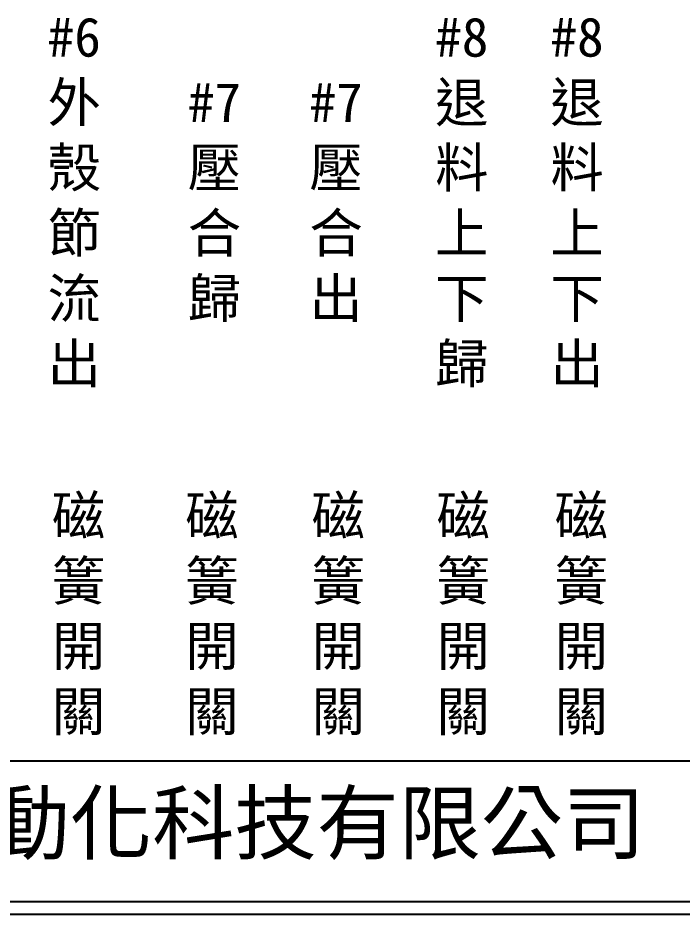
# Model space of a CAD drawing. Extents: x 325 to 612, y 3 to 207.
# Drawn here: x 391.5 to 457.6, y 3 to 92.2 of the extents above; entities that cross this region are included whole.
import ezdxf

# ---------------------------------------------------------------- set-up
doc = ezdxf.new("R2010")
doc.units = 0
doc.layers.add('圖框層', color=7, linetype='CONTINUOUS')
doc.layers.add('標尺寸層', color=3, linetype='CONTINUOUS')
doc.styles.add('CNS', font='romanc.shx', dxfattribs={"bigfont": 'chineset.shx'})
doc.styles.add('STSL', font='KAIU.TTF')

msp = doc.modelspace()

# ---------------------------------------------------------------- linework, layer by layer
at = {"layer": '圖框層', "color": 7}
for p, q in [((326.569, 18.25), (611.07, 18.25)), ((326.569, 4.25), (611.07, 4.25)), ((325.319, 3), (612.319, 3))]:
    msp.add_line(p, q, dxfattribs=at)

# ---------------------------------------------------------------- texts
at = {"layer": '圖框層', "color": 4, "style": 'STSL'}
msp.add_text('泓陞自動化科技有限公司', height=6, dxfattribs=at).set_placement((363.923, 9.076))
at = {"layer": '標尺寸層', "color": 7, "char_height": 3.9, "width": 4.96081, "attachment_point": 5, "style": 'CNS'}
for s, insert in [('{\\fDFKai-SB|b0|i0|c136|p65;#6\\P外殼節流出}', (397.08, 73.868)), ('{\\fDFKai-SB|b0|i0|c136|p65;#8退料上下歸}', (435.681, 73.868)), ('{\\fDFKai-SB|b0|i0|c136|p65;#8退料上下出}', (447.163, 73.868)), ('{\\fDFKai-SB|b0|i0|c136|p65;#7壓合歸}', (411.045, 73.868)), ('{\\fDFKai-SB|b0|i0|c136|p65;#7壓合出}', (423.158, 73.868)), ('{\\fDFKai-SB|b0|i0|c136|p65;磁簧開關}', (397.507, 32.72)), ('{\\fDFKai-SB|b0|i0|c136|p65;磁簧開關}', (410.798, 32.72)), ('{\\fDFKai-SB|b0|i0|c136|p65;磁簧開關}', (423.374, 32.72)), ('{\\fDFKai-SB|b0|i0|c136|p65;磁簧開關}', (435.824, 32.72)), ('{\\fDFKai-SB|b0|i0|c136|p65;磁簧開關}', (447.583, 32.72))]:
    msp.add_mtext(s, dxfattribs=dict(at, insert=insert))

doc.saveas('drawing.dxf')
